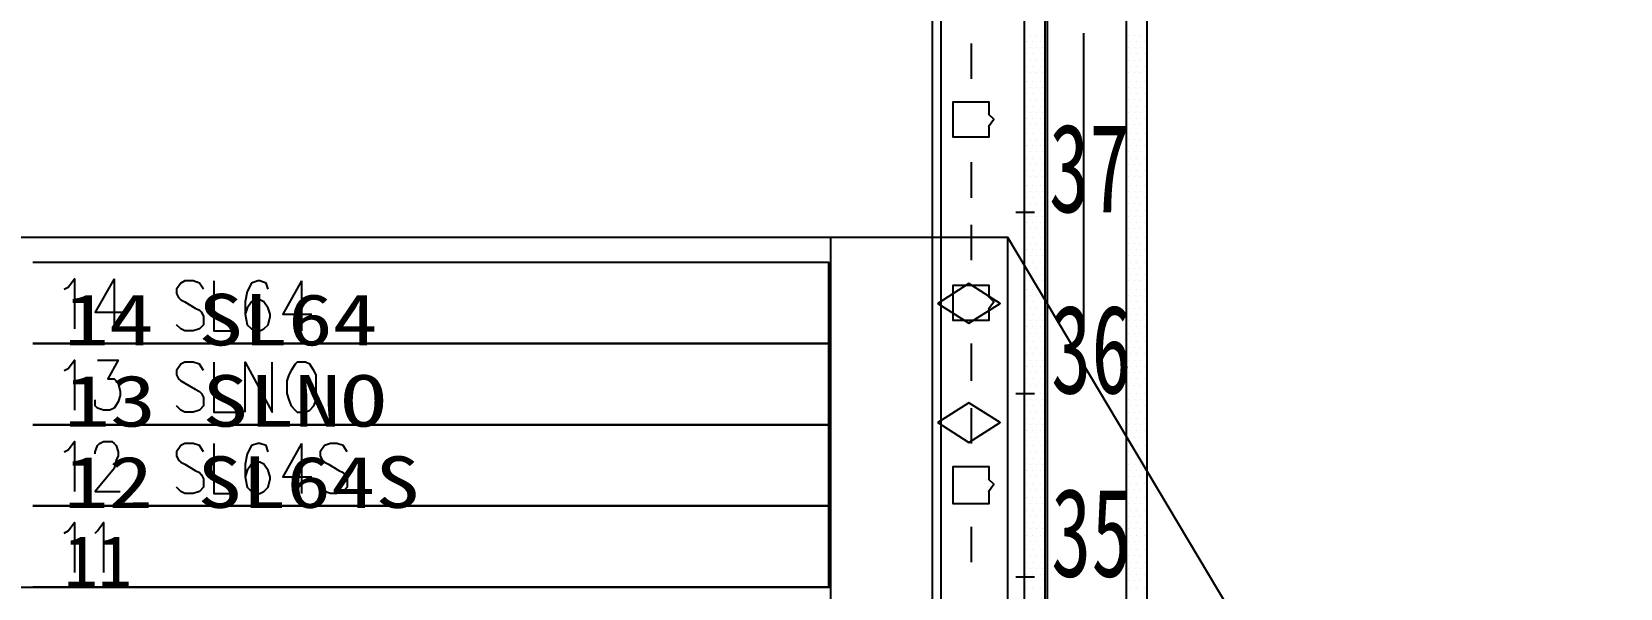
# Model space of a CAD drawing. Header units: metres. Extents: x 17 to 1264, y 17 to 859.
# Drawn here: x 396.8 to 506.6, y 553.8 to 592.2 of the extents above; entities that cross this region are included whole.
import ezdxf

# ---------------------------------------------------------------- set-up
doc = ezdxf.new("R2010")
doc.units = ezdxf.units.M
for name, color, linetype in [('LINES', 7, 'Continuous'), ('POLYLINES', 4, 'Continuous'), ('RECTS', 7, 'Continuous'), ('TEXTS', 3, 'Continuous')]:
    doc.layers.add(name, color=color, linetype=linetype)

msp = doc.modelspace()

# ---------------------------------------------------------------- linework, layer by layer
at = {"layer": 'LINES'}
for p, q in [((459.066, 125.712), (459.066, 721.008)), ((469.506, 592.128), (469.506, 571.68)), ((461.73, 591.408), (461.73, 588.96)), ((465.546, 591.552), (465.546, 591.552)), ((465.834, 591.984), (465.834, 591.984)), ((465.834, 591.12), (465.834, 591.12)), ((465.978, 591.552), (465.978, 591.552)), ((466.266, 591.984), (466.266, 591.984)), ((466.266, 591.12), (466.266, 591.12)), ((466.554, 591.552), (466.554, 591.552)), ((466.698, 591.984), (466.698, 591.984)), ((466.698, 591.12), (466.698, 591.12)), ((472.602, 591.984), (472.602, 591.984)), ((472.602, 591.12), (472.602, 591.12)), ((472.746, 591.552), (472.746, 591.552)), ((473.034, 591.984), (473.034, 591.984)), ((473.034, 591.12), (473.034, 591.12)), ((473.178, 591.552), (473.178, 591.552)), ((473.466, 591.984), (473.466, 591.984)), ((473.466, 591.12), (473.466, 591.12)), ((473.754, 591.552), (473.754, 591.552)), ((465.546, 590.688), (465.546, 590.688)), ((465.546, 589.824), (465.546, 589.824)), ((465.834, 590.256), (465.834, 590.256)), ((465.978, 590.688), (465.978, 590.688)), ((465.978, 589.824), (465.978, 589.824)), ((466.266, 590.256), (466.266, 590.256)), ((466.554, 590.688), (466.554, 590.688)), ((466.554, 589.824), (466.554, 589.824)), ((466.698, 590.256), (466.698, 590.256)), ((472.602, 590.256), (472.602, 590.256)), ((472.746, 590.688), (472.746, 590.688)), ((472.746, 589.824), (472.746, 589.824)), ((473.034, 590.256), (473.034, 590.256)), ((473.178, 590.688), (473.178, 590.688)), ((473.178, 589.824), (473.178, 589.824)), ((473.466, 590.256), (473.466, 590.256)), ((473.754, 590.688), (473.754, 590.688)), ((473.754, 589.824), (473.754, 589.824)), ((465.546, 588.816), (465.546, 588.816)), ((465.834, 589.392), (465.834, 589.392)), ((465.978, 588.816), (465.978, 588.816)), ((466.266, 589.392), (466.266, 589.392)), ((466.554, 588.816), (466.554, 588.816)), ((466.698, 589.392), (466.698, 589.392)), ((472.602, 589.392), (472.602, 589.392)), ((472.746, 588.816), (472.746, 588.816)), ((473.034, 589.392), (473.034, 589.392)), ((473.178, 588.816), (473.178, 588.816)), ((473.466, 589.392), (473.466, 589.392)), ((473.754, 588.816), (473.754, 588.816)), ((465.546, 587.952), (465.546, 587.952)), ((465.834, 588.384), (465.834, 588.384)), ((465.978, 587.952), (465.978, 587.952)), ((466.266, 588.384), (466.266, 588.384)), ((466.554, 587.952), (466.554, 587.952)), ((466.698, 588.384), (466.698, 588.384)), ((472.602, 588.384), (472.602, 588.384)), ((472.746, 587.952), (472.746, 587.952)), ((473.034, 588.384), (473.034, 588.384)), ((473.178, 587.952), (473.178, 587.952)), ((473.466, 588.384), (473.466, 588.384)), ((473.754, 587.952), (473.754, 587.952)), ((465.546, 587.088), (465.546, 587.088)), ((465.834, 587.52), (465.834, 587.52)), ((465.834, 586.656), (465.834, 586.656)), ((465.978, 587.088), (465.978, 587.088)), ((466.266, 587.52), (466.266, 587.52)), ((466.266, 586.656), (466.266, 586.656)), ((466.554, 587.088), (466.554, 587.088)), ((466.698, 587.52), (466.698, 587.52)), ((466.698, 586.656), (466.698, 586.656)), ((472.602, 587.52), (472.602, 587.52)), ((472.602, 586.656), (472.602, 586.656)), ((472.746, 587.088), (472.746, 587.088)), ((473.034, 587.52), (473.034, 587.52)), ((473.034, 586.656), (473.034, 586.656)), ((473.178, 587.088), (473.178, 587.088)), ((473.466, 587.52), (473.466, 587.52)), ((473.466, 586.656), (473.466, 586.656)), ((473.754, 587.088), (473.754, 587.088)), ((465.546, 586.224), (465.546, 586.224)), ((465.834, 585.792), (465.834, 585.792)), ((465.978, 586.224), (465.978, 586.224)), ((466.266, 585.792), (466.266, 585.792)), ((466.554, 586.224), (466.554, 586.224)), ((466.698, 585.792), (466.698, 585.792)), ((472.602, 585.792), (472.602, 585.792)), ((472.746, 586.224), (472.746, 586.224)), ((473.034, 585.792), (473.034, 585.792)), ((473.178, 586.224), (473.178, 586.224)), ((473.466, 585.792), (473.466, 585.792)), ((473.754, 586.224), (473.754, 586.224)), ((465.546, 585.216), (465.546, 585.216)), ((465.546, 584.352), (465.546, 584.352)), ((465.834, 584.784), (465.834, 584.784)), ((465.978, 585.216), (465.978, 585.216)), ((465.978, 584.352), (465.978, 584.352)), ((466.266, 584.784), (466.266, 584.784)), ((466.554, 585.216), (466.554, 585.216)), ((466.554, 584.352), (466.554, 584.352)), ((466.698, 584.784), (466.698, 584.784)), ((472.602, 584.784), (472.602, 584.784)), ((472.746, 585.216), (472.746, 585.216)), ((472.746, 584.352), (472.746, 584.352)), ((473.034, 584.784), (473.034, 584.784)), ((473.178, 585.216), (473.178, 585.216)), ((473.178, 584.352), (473.178, 584.352)), ((473.466, 584.784), (473.466, 584.784)), ((473.754, 585.216), (473.754, 585.216)), ((473.754, 584.352), (473.754, 584.352)), ((465.546, 583.488), (465.546, 583.488)), ((465.834, 583.92), (465.834, 583.92)), ((465.978, 583.488), (465.978, 583.488)), ((466.266, 583.92), (466.266, 583.92)), ((466.554, 583.488), (466.554, 583.488)), ((466.698, 583.92), (466.698, 583.92)), ((472.602, 583.92), (472.602, 583.92)), ((472.746, 583.488), (472.746, 583.488)), ((473.034, 583.92), (473.034, 583.92)), ((473.178, 583.488), (473.178, 583.488)), ((473.466, 583.92), (473.466, 583.92)), ((473.754, 583.488), (473.754, 583.488)), ((461.73, 583.2), (461.73, 580.752)), ((465.546, 582.624), (465.546, 582.624)), ((465.834, 583.056), (465.834, 583.056)), ((465.834, 582.192), (465.834, 582.192)), ((465.978, 582.624), (465.978, 582.624)), ((466.266, 583.056), (466.266, 583.056)), ((466.266, 582.192), (466.266, 582.192)), ((466.554, 582.624), (466.554, 582.624)), ((466.698, 583.056), (466.698, 583.056)), ((466.698, 582.192), (466.698, 582.192)), ((472.602, 583.056), (472.602, 583.056)), ((472.602, 582.192), (472.602, 582.192)), ((472.746, 582.624), (472.746, 582.624)), ((473.034, 583.056), (473.034, 583.056)), ((473.034, 582.192), (473.034, 582.192)), ((473.178, 582.624), (473.178, 582.624)), ((473.466, 583.056), (473.466, 583.056)), ((473.466, 582.192), (473.466, 582.192)), ((473.754, 582.624), (473.754, 582.624)), ((465.546, 581.616), (465.546, 581.616)), ((465.834, 581.184), (465.834, 581.184)), ((465.978, 581.616), (465.978, 581.616)), ((466.266, 581.184), (466.266, 581.184)), ((466.554, 581.616), (466.554, 581.616)), ((466.698, 581.184), (466.698, 581.184)), ((472.602, 581.184), (472.602, 581.184)), ((472.746, 581.616), (472.746, 581.616)), ((473.034, 581.184), (473.034, 581.184)), ((473.178, 581.616), (473.178, 581.616)), ((473.466, 581.184), (473.466, 581.184)), ((473.754, 581.616), (473.754, 581.616)), ((465.546, 580.752), (465.546, 580.752)), ((465.834, 580.32), (465.834, 580.32)), ((465.978, 580.752), (465.978, 580.752)), ((466.266, 580.32), (466.266, 580.32)), ((466.554, 580.752), (466.554, 580.752)), ((466.698, 580.32), (466.698, 580.32)), ((472.602, 580.32), (472.602, 580.32)), ((472.746, 580.752), (472.746, 580.752)), ((473.034, 580.32), (473.034, 580.32)), ((473.178, 580.752), (473.178, 580.752)), ((473.466, 580.32), (473.466, 580.32)), ((473.754, 580.752), (473.754, 580.752)), ((461.73, 578.88), (461.73, 576.432)), ((464.826, 579.744), (466.122, 579.744)), ((464.826, 579.744), (466.122, 579.744)), ((464.826, 579.744), (466.122, 579.744)), ((464.826, 579.744), (466.122, 579.744)), ((465.546, 579.888), (465.546, 579.888)), ((465.546, 579.024), (465.546, 579.024)), ((465.834, 579.456), (465.834, 579.456)), ((465.978, 579.888), (465.978, 579.888)), ((465.978, 579.024), (465.978, 579.024)), ((466.266, 579.456), (466.266, 579.456)), ((466.554, 579.888), (466.554, 579.888)), ((466.554, 579.024), (466.554, 579.024)), ((466.698, 579.456), (466.698, 579.456)), ((472.602, 579.456), (472.602, 579.456)), ((472.746, 579.888), (472.746, 579.888)), ((472.746, 579.024), (472.746, 579.024)), ((473.034, 579.456), (473.034, 579.456)), ((473.178, 579.888), (473.178, 579.888)), ((473.178, 579.024), (473.178, 579.024)), ((473.466, 579.456), (473.466, 579.456)), ((473.754, 579.888), (473.754, 579.888)), ((473.754, 579.024), (473.754, 579.024)), ((464.25, 578.016), (522.138, 480.96)), ((465.546, 578.016), (465.546, 578.016)), ((465.834, 578.592), (465.834, 578.592)), ((465.978, 578.016), (465.978, 578.016)), ((466.266, 578.592), (466.266, 578.592)), ((466.554, 578.016), (466.554, 578.016)), ((466.698, 578.592), (466.698, 578.592)), ((472.602, 578.592), (472.602, 578.592)), ((472.746, 578.016), (472.746, 578.016)), ((473.034, 578.592), (473.034, 578.592)), ((473.178, 578.016), (473.178, 578.016)), ((473.466, 578.592), (473.466, 578.592)), ((473.754, 578.016), (473.754, 578.016)), ((465.546, 577.152), (465.546, 577.152)), ((465.834, 577.584), (465.834, 577.584)), ((465.834, 576.72), (465.834, 576.72)), ((465.978, 577.152), (465.978, 577.152)), ((466.266, 577.584), (466.266, 577.584)), ((466.266, 576.72), (466.266, 576.72)), ((466.554, 577.152), (466.554, 577.152)), ((466.698, 577.584), (466.698, 577.584)), ((466.698, 576.72), (466.698, 576.72)), ((472.602, 577.584), (472.602, 577.584)), ((472.602, 576.72), (472.602, 576.72)), ((472.746, 577.152), (472.746, 577.152)), ((473.034, 577.584), (473.034, 577.584)), ((473.034, 576.72), (473.034, 576.72)), ((473.178, 577.152), (473.178, 577.152)), ((473.466, 577.584), (473.466, 577.584)), ((473.466, 576.72), (473.466, 576.72)), ((473.754, 577.152), (473.754, 577.152)), ((465.546, 576.288), (465.546, 576.288)), ((465.834, 575.856), (465.834, 575.856)), ((465.978, 576.288), (465.978, 576.288)), ((466.266, 575.856), (466.266, 575.856)), ((466.554, 576.288), (466.554, 576.288)), ((466.698, 575.856), (466.698, 575.856)), ((472.602, 575.856), (472.602, 575.856)), ((472.746, 576.288), (472.746, 576.288)), ((473.034, 575.856), (473.034, 575.856)), ((473.178, 576.288), (473.178, 576.288)), ((473.466, 575.856), (473.466, 575.856)), ((473.754, 576.288), (473.754, 576.288)), ((402.474, 575.136), (402.474, 571.68)), ((415.434, 574.992), (415.434, 571.536)), ((465.546, 575.424), (465.546, 575.424)), ((465.834, 574.992), (465.834, 574.992)), ((465.978, 575.424), (465.978, 575.424)), ((466.266, 574.992), (466.266, 574.992)), ((466.554, 575.424), (466.554, 575.424)), ((466.698, 574.992), (466.698, 574.992)), ((472.602, 574.992), (472.602, 574.992)), ((472.746, 575.424), (472.746, 575.424)), ((473.034, 574.992), (473.034, 574.992)), ((473.178, 575.424), (473.178, 575.424)), ((473.466, 574.992), (473.466, 574.992)), ((473.754, 575.424), (473.754, 575.424)), ((465.546, 574.416), (465.546, 574.416)), ((465.546, 573.552), (465.546, 573.552)), ((465.834, 573.984), (465.834, 573.984)), ((465.978, 574.416), (465.978, 574.416)), ((465.978, 573.552), (465.978, 573.552)), ((466.266, 573.984), (466.266, 573.984)), ((466.554, 574.416), (466.554, 574.416)), ((466.554, 573.552), (466.554, 573.552)), ((466.698, 573.984), (466.698, 573.984)), ((472.602, 573.984), (472.602, 573.984)), ((472.746, 574.416), (472.746, 574.416)), ((472.746, 573.552), (472.746, 573.552)), ((473.034, 573.984), (473.034, 573.984)), ((473.178, 574.416), (473.178, 574.416)), ((473.178, 573.552), (473.178, 573.552)), ((473.466, 573.984), (473.466, 573.984)), ((473.754, 574.416), (473.754, 574.416)), ((473.754, 573.552), (473.754, 573.552)), ((465.546, 572.688), (465.546, 572.688)), ((465.834, 573.12), (465.834, 573.12)), ((465.834, 572.256), (465.834, 572.256)), ((465.978, 572.688), (465.978, 572.688)), ((466.266, 573.12), (466.266, 573.12)), ((466.266, 572.256), (466.266, 572.256)), ((466.554, 572.688), (466.554, 572.688)), ((466.698, 573.12), (466.698, 573.12)), ((466.698, 572.256), (466.698, 572.256)), ((472.602, 573.12), (472.602, 573.12)), ((472.602, 572.256), (472.602, 572.256)), ((472.746, 572.688), (472.746, 572.688)), ((473.034, 573.12), (473.034, 573.12)), ((473.034, 572.256), (473.034, 572.256)), ((473.178, 572.688), (473.178, 572.688)), ((473.466, 573.12), (473.466, 573.12)), ((473.466, 572.256), (473.466, 572.256)), ((473.754, 572.688), (473.754, 572.688)), ((465.546, 571.824), (465.546, 571.824)), ((465.834, 571.392), (465.834, 571.392)), ((465.978, 571.824), (465.978, 571.824)), ((466.266, 571.392), (466.266, 571.392)), ((466.554, 571.824), (466.554, 571.824)), ((466.698, 571.392), (466.698, 571.392)), ((472.602, 571.392), (472.602, 571.392)), ((472.746, 571.824), (472.746, 571.824)), ((473.034, 571.392), (473.034, 571.392)), ((473.178, 571.824), (473.178, 571.824)), ((473.466, 571.392), (473.466, 571.392)), ((473.754, 571.824), (473.754, 571.824)), ((461.73, 570.672), (461.73, 568.08)), ((465.546, 570.816), (465.546, 570.816)), ((465.834, 570.384), (465.834, 570.384)), ((465.978, 570.816), (465.978, 570.816)), ((466.266, 570.384), (466.266, 570.384)), ((466.554, 570.816), (466.554, 570.816)), ((466.698, 570.384), (466.698, 570.384)), ((472.602, 570.384), (472.602, 570.384)), ((472.746, 570.816), (472.746, 570.816)), ((473.034, 570.384), (473.034, 570.384)), ((473.178, 570.816), (473.178, 570.816)), ((473.466, 570.384), (473.466, 570.384)), ((473.754, 570.816), (473.754, 570.816)), ((465.546, 569.952), (465.546, 569.952)), ((465.546, 569.088), (465.546, 569.088)), ((465.834, 569.52), (465.834, 569.52)), ((465.978, 569.952), (465.978, 569.952)), ((465.978, 569.088), (465.978, 569.088)), ((466.266, 569.52), (466.266, 569.52)), ((466.554, 569.952), (466.554, 569.952)), ((466.554, 569.088), (466.554, 569.088)), ((466.698, 569.52), (466.698, 569.52)), ((472.602, 569.52), (472.602, 569.52)), ((472.746, 569.952), (472.746, 569.952)), ((472.746, 569.088), (472.746, 569.088)), ((473.034, 569.52), (473.034, 569.52)), ((473.178, 569.952), (473.178, 569.952)), ((473.178, 569.088), (473.178, 569.088)), ((473.466, 569.52), (473.466, 569.52)), ((473.754, 569.952), (473.754, 569.952)), ((473.754, 569.088), (473.754, 569.088)), ((465.546, 568.224), (465.546, 568.224)), ((465.834, 568.656), (465.834, 568.656)), ((465.978, 568.224), (465.978, 568.224)), ((466.266, 568.656), (466.266, 568.656)), ((466.554, 568.224), (466.554, 568.224)), ((466.698, 568.656), (466.698, 568.656)), ((472.602, 568.656), (472.602, 568.656)), ((472.746, 568.224), (472.746, 568.224)), ((473.034, 568.656), (473.034, 568.656)), ((473.178, 568.224), (473.178, 568.224)), ((473.466, 568.656), (473.466, 568.656)), ((473.754, 568.224), (473.754, 568.224)), ((464.826, 567.216), (466.122, 567.216)), ((464.826, 567.216), (466.122, 567.216)), ((464.826, 567.216), (466.122, 567.216)), ((464.826, 567.216), (466.122, 567.216)), ((465.546, 567.216), (465.546, 567.216)), ((465.834, 567.792), (465.834, 567.792)), ((465.834, 566.784), (465.834, 566.784)), ((465.978, 567.216), (465.978, 567.216)), ((466.266, 567.792), (466.266, 567.792)), ((466.266, 566.784), (466.266, 566.784)), ((466.554, 567.216), (466.554, 567.216)), ((466.698, 567.792), (466.698, 567.792)), ((466.698, 566.784), (466.698, 566.784)), ((472.602, 567.792), (472.602, 567.792)), ((472.602, 566.784), (472.602, 566.784)), ((472.746, 567.216), (472.746, 567.216)), ((473.034, 567.792), (473.034, 567.792)), ((473.034, 566.784), (473.034, 566.784)), ((473.178, 567.216), (473.178, 567.216)), ((473.466, 567.792), (473.466, 567.792)), ((473.466, 566.784), (473.466, 566.784)), ((473.754, 567.216), (473.754, 567.216)), ((461.73, 566.208), (461.73, 563.76)), ((465.546, 566.352), (465.546, 566.352)), ((465.834, 565.92), (465.834, 565.92)), ((465.978, 566.352), (465.978, 566.352)), ((466.266, 565.92), (466.266, 565.92)), ((466.554, 566.352), (466.554, 566.352)), ((466.698, 565.92), (466.698, 565.92)), ((472.602, 565.92), (472.602, 565.92)), ((472.746, 566.352), (472.746, 566.352)), ((473.034, 565.92), (473.034, 565.92)), ((473.178, 566.352), (473.178, 566.352)), ((473.466, 565.92), (473.466, 565.92)), ((473.754, 566.352), (473.754, 566.352)), ((465.546, 565.488), (465.546, 565.488)), ((465.546, 564.624), (465.546, 564.624)), ((465.834, 565.056), (465.834, 565.056)), ((465.978, 565.488), (465.978, 565.488)), ((465.978, 564.624), (465.978, 564.624)), ((466.266, 565.056), (466.266, 565.056)), ((466.554, 565.488), (466.554, 565.488)), ((466.554, 564.624), (466.554, 564.624)), ((466.698, 565.056), (466.698, 565.056)), ((472.602, 565.056), (472.602, 565.056)), ((472.746, 565.488), (472.746, 565.488)), ((472.746, 564.624), (472.746, 564.624)), ((473.034, 565.056), (473.034, 565.056)), ((473.178, 565.488), (473.178, 565.488)), ((473.178, 564.624), (473.178, 564.624)), ((473.466, 565.056), (473.466, 565.056)), ((473.754, 565.488), (473.754, 565.488)), ((473.754, 564.624), (473.754, 564.624)), ((415.434, 563.76), (415.434, 560.304)), ((465.546, 563.616), (465.546, 563.616)), ((465.834, 564.192), (465.834, 564.192)), ((465.978, 563.616), (465.978, 563.616)), ((466.266, 564.192), (466.266, 564.192)), ((466.554, 563.616), (466.554, 563.616)), ((466.698, 564.192), (466.698, 564.192)), ((472.602, 564.192), (472.602, 564.192)), ((472.746, 563.616), (472.746, 563.616)), ((473.034, 564.192), (473.034, 564.192)), ((473.178, 563.616), (473.178, 563.616)), ((473.466, 564.192), (473.466, 564.192)), ((473.754, 563.616), (473.754, 563.616)), ((465.546, 562.752), (465.546, 562.752)), ((465.834, 563.184), (465.834, 563.184)), ((465.978, 562.752), (465.978, 562.752)), ((466.266, 563.184), (466.266, 563.184)), ((466.554, 562.752), (466.554, 562.752)), ((466.698, 563.184), (466.698, 563.184)), ((472.602, 563.184), (472.602, 563.184)), ((472.746, 562.752), (472.746, 562.752)), ((473.034, 563.184), (473.034, 563.184)), ((473.178, 562.752), (473.178, 562.752)), ((473.466, 563.184), (473.466, 563.184)), ((473.754, 562.752), (473.754, 562.752)), ((465.546, 561.888), (465.546, 561.888)), ((465.834, 562.32), (465.834, 562.32)), ((465.834, 561.456), (465.834, 561.456)), ((465.978, 561.888), (465.978, 561.888)), ((466.266, 562.32), (466.266, 562.32)), ((466.266, 561.456), (466.266, 561.456)), ((466.554, 561.888), (466.554, 561.888)), ((466.698, 562.32), (466.698, 562.32)), ((466.698, 561.456), (466.698, 561.456)), ((472.602, 562.32), (472.602, 562.32)), ((472.602, 561.456), (472.602, 561.456)), ((472.746, 561.888), (472.746, 561.888)), ((473.034, 562.32), (473.034, 562.32)), ((473.034, 561.456), (473.034, 561.456)), ((473.178, 561.888), (473.178, 561.888)), ((473.466, 562.32), (473.466, 562.32)), ((473.466, 561.456), (473.466, 561.456)), ((473.754, 561.888), (473.754, 561.888)), ((465.546, 561.024), (465.546, 561.024)), ((465.834, 560.592), (465.834, 560.592)), ((465.978, 561.024), (465.978, 561.024)), ((466.266, 560.592), (466.266, 560.592)), ((466.554, 561.024), (466.554, 561.024)), ((466.698, 560.592), (466.698, 560.592)), ((472.602, 560.592), (472.602, 560.592)), ((472.746, 561.024), (472.746, 561.024)), ((473.034, 560.592), (473.034, 560.592)), ((473.178, 561.024), (473.178, 561.024)), ((473.466, 560.592), (473.466, 560.592)), ((473.754, 561.024), (473.754, 561.024)), ((465.546, 560.016), (465.546, 560.016)), ((465.546, 559.152), (465.546, 559.152)), ((465.834, 559.584), (465.834, 559.584)), ((465.978, 560.016), (465.978, 560.016)), ((465.978, 559.152), (465.978, 559.152)), ((466.266, 559.584), (466.266, 559.584)), ((466.554, 560.016), (466.554, 560.016)), ((466.554, 559.152), (466.554, 559.152)), ((466.698, 559.584), (466.698, 559.584)), ((472.602, 559.584), (472.602, 559.584)), ((472.746, 560.016), (472.746, 560.016)), ((472.746, 559.152), (472.746, 559.152)), ((473.034, 559.584), (473.034, 559.584)), ((473.178, 560.016), (473.178, 560.016)), ((473.178, 559.152), (473.178, 559.152)), ((473.466, 559.584), (473.466, 559.584)), ((473.754, 560.016), (473.754, 560.016)), ((473.754, 559.152), (473.754, 559.152)), ((461.73, 558), (461.73, 555.552)), ((465.546, 558.288), (465.546, 558.288)), ((465.834, 558.72), (465.834, 558.72)), ((465.978, 558.288), (465.978, 558.288)), ((466.266, 558.72), (466.266, 558.72)), ((466.554, 558.288), (466.554, 558.288)), ((466.698, 558.72), (466.698, 558.72)), ((472.602, 558.72), (472.602, 558.72)), ((472.746, 558.288), (472.746, 558.288)), ((473.034, 558.72), (473.034, 558.72)), ((473.178, 558.288), (473.178, 558.288)), ((473.466, 558.72), (473.466, 558.72)), ((473.754, 558.288), (473.754, 558.288)), ((465.546, 557.424), (465.546, 557.424)), ((465.834, 557.856), (465.834, 557.856)), ((465.834, 556.992), (465.834, 556.992)), ((465.978, 557.424), (465.978, 557.424)), ((466.266, 557.856), (466.266, 557.856)), ((466.266, 556.992), (466.266, 556.992)), ((466.554, 557.424), (466.554, 557.424)), ((466.698, 557.856), (466.698, 557.856)), ((466.698, 556.992), (466.698, 556.992)), ((472.602, 557.856), (472.602, 557.856)), ((472.602, 556.992), (472.602, 556.992)), ((472.746, 557.424), (472.746, 557.424)), ((473.034, 557.856), (473.034, 557.856)), ((473.034, 556.992), (473.034, 556.992)), ((473.178, 557.424), (473.178, 557.424)), ((473.466, 557.856), (473.466, 557.856)), ((473.466, 556.992), (473.466, 556.992)), ((473.754, 557.424), (473.754, 557.424)), ((465.546, 556.416), (465.546, 556.416)), ((465.834, 555.984), (465.834, 555.984)), ((465.978, 556.416), (465.978, 556.416)), ((466.266, 555.984), (466.266, 555.984)), ((466.554, 556.416), (466.554, 556.416)), ((466.698, 555.984), (466.698, 555.984)), ((472.602, 555.984), (472.602, 555.984)), ((472.746, 556.416), (472.746, 556.416)), ((473.034, 555.984), (473.034, 555.984)), ((473.178, 556.416), (473.178, 556.416)), ((473.466, 555.984), (473.466, 555.984)), ((473.754, 556.416), (473.754, 556.416)), ((465.546, 555.552), (465.546, 555.552)), ((465.546, 554.688), (465.546, 554.688)), ((465.834, 555.12), (465.834, 555.12)), ((465.978, 555.552), (465.978, 555.552)), ((465.978, 554.688), (465.978, 554.688)), ((466.266, 555.12), (466.266, 555.12)), ((466.554, 555.552), (466.554, 555.552)), ((466.554, 554.688), (466.554, 554.688)), ((466.698, 555.12), (466.698, 555.12)), ((472.602, 555.12), (472.602, 555.12)), ((472.746, 555.552), (472.746, 555.552)), ((472.746, 554.688), (472.746, 554.688)), ((473.034, 555.12), (473.034, 555.12)), ((473.178, 555.552), (473.178, 555.552)), ((473.178, 554.688), (473.178, 554.688)), ((473.466, 555.12), (473.466, 555.12)), ((473.754, 555.552), (473.754, 555.552)), ((473.754, 554.688), (473.754, 554.688)), ((464.826, 554.544), (466.122, 554.544)), ((464.826, 554.544), (466.122, 554.544)), ((464.826, 554.544), (466.122, 554.544)), ((464.826, 554.544), (466.122, 554.544)), ((465.546, 553.824), (465.546, 553.824)), ((465.834, 554.256), (465.834, 554.256)), ((465.978, 553.824), (465.978, 553.824)), ((466.266, 554.256), (466.266, 554.256)), ((466.554, 553.824), (466.554, 553.824)), ((466.698, 554.256), (466.698, 554.256)), ((472.602, 554.256), (472.602, 554.256)), ((472.746, 553.824), (472.746, 553.824)), ((473.034, 554.256), (473.034, 554.256)), ((473.178, 553.824), (473.178, 553.824)), ((473.466, 554.256), (473.466, 554.256)), ((473.754, 553.824), (473.754, 553.824))]:
    msp.add_line(p, q, dxfattribs=at)
at = {"layer": 'POLYLINES'}
for points in [[(466.986, 722.592), (466.986, 579.024), (466.986, 125.712)], [(466.986, 722.592), (466.986, 579.024), (466.986, 125.712)], [(459.642, 703.728), (459.642, 564.768), (459.642, 125.712)], [(462.954, 585.648), (462.954, 584.928), (460.506, 584.928), (460.506, 587.376), (462.954, 587.376), (462.954, 586.512)], [(462.95, 585.672), (463.304, 586.169), (462.95, 586.524)], [(399.018, 574.416), (399.306, 574.56), (399.738, 575.136), (399.738, 571.68)], [(402.474, 575.136), (401.178, 572.832), (403.05, 572.832)], [(408.666, 574.416), (408.378, 574.848), (407.946, 574.992), (407.37, 574.992), (407.082, 574.848), (406.794, 574.416), (406.794, 574.128), (406.938, 573.84), (407.082, 573.696), (407.37, 573.552), (408.09, 573.12), (408.378, 572.976), (408.522, 572.832), (408.666, 572.544), (408.666, 571.968), (408.378, 571.68), (407.946, 571.536), (407.37, 571.536), (407.082, 571.68), (406.794, 571.968)], [(409.386, 574.992), (409.386, 571.536), (410.97, 571.536)], [(413.13, 574.416), (412.986, 574.848), (412.554, 574.992), (412.41, 574.992), (411.978, 574.848), (411.69, 574.272), (411.546, 573.552), (411.546, 572.688), (411.69, 571.968), (411.978, 571.68), (412.41, 571.536), (412.554, 571.536), (412.842, 571.68), (413.13, 571.968), (413.274, 572.544), (413.274, 572.688), (413.13, 573.12), (412.842, 573.552), (412.554, 573.696), (412.41, 573.696), (411.978, 573.552), (411.69, 573.12), (411.546, 572.688)], [(415.434, 574.992), (414.138, 572.688), (416.154, 572.688)], [(459.427, 573.44), (461.583, 572.067), (463.739, 573.44), (461.583, 574.813), (459.427, 573.44), (459.427, 573.44)], [(462.954, 573.12), (462.954, 572.256), (460.506, 572.256), (460.506, 574.704), (462.954, 574.704), (462.954, 573.84)], [(462.95, 573.06), (463.304, 573.556), (462.95, 573.909)], [(399.018, 568.8), (399.306, 568.944), (399.738, 569.52), (399.738, 566.064)], [(401.322, 569.52), (402.762, 569.52), (402.042, 568.224), (402.474, 568.224), (402.618, 568.08), (402.762, 567.936), (402.906, 567.36), (402.906, 567.072), (402.762, 566.64), (402.474, 566.208), (402.186, 566.064), (401.754, 566.064), (401.322, 566.208), (401.178, 566.352), (401.178, 566.784)], [(408.666, 568.8), (408.378, 569.232), (407.946, 569.376), (407.37, 569.376), (407.082, 569.232), (406.794, 568.8), (406.794, 568.512), (406.938, 568.224), (407.082, 568.08), (407.37, 567.936), (408.09, 567.504), (408.378, 567.36), (408.522, 567.216), (408.666, 566.928), (408.666, 566.352), (408.378, 566.064), (407.946, 565.92), (407.37, 565.92), (407.082, 566.064), (406.794, 566.352)], [(409.386, 569.376), (409.386, 565.92), (410.97, 565.92)], [(411.546, 565.92), (411.546, 569.376), (413.418, 565.92), (413.418, 569.376)], [(415.146, 569.376), (415.002, 569.232), (414.714, 568.8), (414.57, 568.512), (414.426, 568.08), (414.426, 567.216), (414.57, 566.784), (414.714, 566.352), (415.002, 566.064), (415.146, 565.92), (415.722, 565.92), (416.01, 566.064), (416.298, 566.352), (416.442, 566.784), (416.442, 567.216), (416.442, 568.08), (416.442, 568.512), (416.298, 568.8), (416.01, 569.232), (415.722, 569.376), (415.146, 569.376)], [(459.427, 565.204), (461.583, 563.831), (463.739, 565.204), (461.583, 566.577), (459.427, 565.204), (459.427, 565.204)], [(399.018, 563.184), (399.306, 563.328), (399.738, 563.904), (399.738, 560.448)], [(401.178, 563.04), (401.178, 563.184), (401.322, 563.616), (401.466, 563.76), (401.754, 563.904), (402.33, 563.904), (402.474, 563.76), (402.618, 563.616), (402.762, 563.184), (402.762, 562.896), (402.618, 562.608), (402.474, 562.032), (401.178, 560.448), (402.906, 560.448)], [(408.666, 563.184), (408.378, 563.616), (407.946, 563.76), (407.37, 563.76), (407.082, 563.616), (406.794, 563.184), (406.794, 562.896), (406.938, 562.608), (407.082, 562.464), (407.37, 562.32), (408.09, 561.888), (408.378, 561.744), (408.522, 561.6), (408.666, 561.312), (408.666, 560.736), (408.378, 560.448), (407.946, 560.304), (407.37, 560.304), (407.082, 560.448), (406.794, 560.736)], [(409.386, 563.76), (409.386, 560.304), (410.97, 560.304)], [(413.13, 563.184), (412.986, 563.616), (412.554, 563.76), (412.41, 563.76), (411.978, 563.616), (411.69, 563.04), (411.546, 562.32), (411.546, 561.456), (411.69, 560.736), (411.978, 560.448), (412.41, 560.304), (412.554, 560.304), (412.842, 560.448), (413.13, 560.736), (413.274, 561.312), (413.274, 561.456), (413.13, 561.888), (412.842, 562.32), (412.554, 562.464), (412.41, 562.464), (411.978, 562.32), (411.69, 561.888), (411.546, 561.456)], [(415.434, 563.76), (414.138, 561.456), (416.154, 561.456)], [(418.602, 563.184), (418.314, 563.616), (417.882, 563.76), (417.45, 563.76), (417.018, 563.616), (416.73, 563.184), (416.73, 562.896), (416.874, 562.608), (417.018, 562.464), (417.306, 562.32), (418.026, 561.888), (418.314, 561.744), (418.458, 561.6), (418.602, 561.312), (418.602, 560.736), (418.314, 560.448), (417.882, 560.304), (417.45, 560.304), (417.018, 560.448), (416.73, 560.736)], [(462.954, 560.448), (462.954, 559.584), (460.506, 559.584), (460.506, 562.176), (462.954, 562.176), (462.954, 561.312)], [(462.95, 560.445), (463.304, 560.942), (462.95, 561.296)], [(399.018, 557.568), (399.306, 557.712), (399.738, 558.288), (399.738, 554.832)], [(401.178, 557.568), (401.322, 557.712), (401.754, 558.288), (401.754, 554.832)]]:
    msp.add_lwpolyline(points, dxfattribs=at)
at = {"layer": 'RECTS'}
for points in [[(303.834, 736.848), (473.898, 736.848), (473.898, 113.184), (303.834, 113.184)], [(305.274, 735.408), (472.458, 735.408), (472.458, 114.624), (305.274, 114.624)], [(310.89, 722.592), (466.842, 722.592), (466.842, 124.272), (310.89, 124.272)], [(312.33, 721.008), (465.402, 721.008), (465.402, 125.712), (312.33, 125.712)], [(326.73, 578.016), (452.01, 578.016), (452.01, 515.376), (326.73, 515.376)], [(326.73, 578.016), (452.01, 578.016), (452.01, 515.376), (326.73, 515.376)], [(452.01, 578.016), (464.25, 578.016), (464.25, 515.376), (452.01, 515.376)], [(396.858, 576.288), (451.866, 576.288), (451.866, 570.672), (396.858, 570.672)], [(396.858, 570.672), (451.866, 570.672), (451.866, 565.056), (396.858, 565.056)], [(396.858, 565.056), (451.866, 565.056), (451.866, 559.44), (396.858, 559.44)], [(396.858, 559.44), (451.866, 559.44), (451.866, 553.824), (396.858, 553.824)], [(341.85, 553.824), (452.01, 553.824), (452.01, 546.768), (341.85, 546.768)]]:
    msp.add_lwpolyline(points, dxfattribs=at)

# ---------------------------------------------------------------- texts
at = {"layer": 'TEXTS'}
for s, height, width, p in [('37', 6.1343, 0.666667, (467.13, 579.743)), ('14 SL64', 3.564, 1.277162, (399.018, 570.538)), ('36', 6.1343, 0.666667, (467.274, 567.215)), ('13 SLNO', 3.564, 1.314551, (399.018, 564.922)), ('12 SL64S', 3.564, 1.268475, (399.018, 559.306)), ('35', 6.1343, 0.666667, (467.274, 554.543)), ('11', 3.564, 0.969311, (399.018, 553.834))]:
    msp.add_text(s, height=height, dxfattribs=dict(at, width=width)).set_placement(p)

doc.saveas('drawing.dxf')
